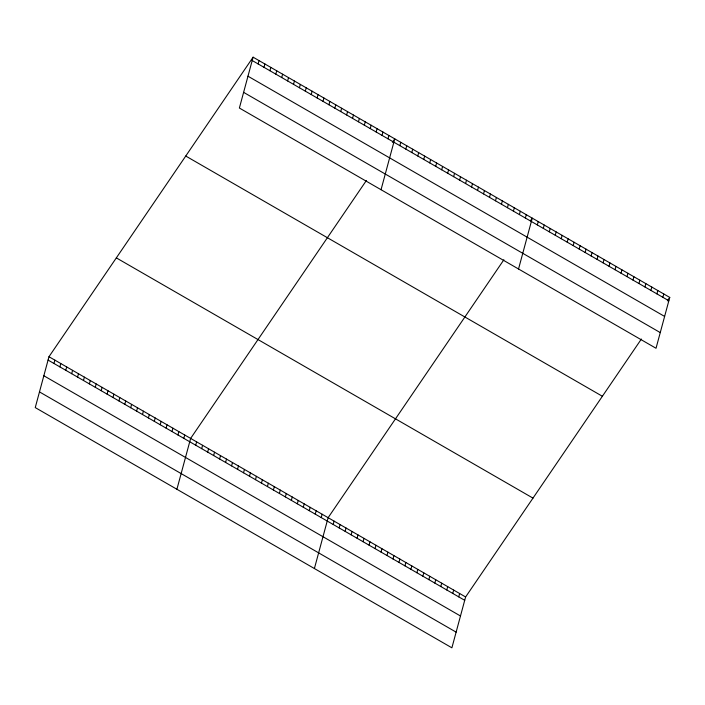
<?xml version="1.0" encoding="UTF-8"?>
<svg xmlns="http://www.w3.org/2000/svg" width="705" height="705" viewBox="0 0 705 705"><rect width="100%" height="100%" fill="white"/><g stroke="black" fill="none" stroke-linecap="round" stroke-linejoin="round"><path stroke-width="1.06" d="M253.104 57.184L239.383 108.032L656.029 348.27L669.75 297.413L253.104 57.184L48.971 356.73L35.25 407.587L451.896 647.816L465.617 596.968L641.383 339.035M53.968 363.48L54.875 360.14M59.872 366.882L60.78 363.542M65.776 370.284L66.675 366.944M71.681 373.694L72.58 370.345M77.576 377.096L78.484 373.747M83.481 380.497L84.389 377.157M89.385 383.899L90.284 380.559M95.29 387.301L96.188 383.961M101.194 390.711L102.093 387.362M107.089 394.113L107.997 390.764M112.994 397.514L113.902 394.165M118.898 400.916L119.797 397.576M124.803 404.317L125.701 400.978M130.698 407.728L131.606 404.379M136.603 411.13L137.51 407.781M142.507 414.531L143.406 411.182M148.411 417.933L149.31 414.593M154.316 421.334L155.215 417.994M160.211 424.745L161.119 421.396M258.109 63.926L259.008 60.586M166.116 428.146L167.023 424.798M264.005 67.336L264.913 63.988M172.02 431.548L172.919 428.199M269.909 70.738L270.817 67.389M177.924 434.95L178.823 431.61M275.814 74.14L276.712 70.791M183.829 438.351L184.728 435.011M281.718 77.541L282.617 74.201M176.911 489.261L190.632 438.413L366.397 180.48M287.622 80.943L288.521 77.603M195.708 445.207L196.607 441.859M293.518 84.353L294.426 81.004M201.683 448.653L202.582 445.304M299.422 87.755L300.33 84.406M207.658 452.099L208.565 448.75M305.327 91.156L306.226 87.808M213.641 455.545L214.54 452.196M311.231 94.558L312.13 91.218M219.616 458.99L220.515 455.65M317.127 97.96L318.034 94.62M225.591 462.436L226.499 459.096M323.031 101.37L323.939 98.021M231.575 465.882L232.474 462.542M328.935 104.772L329.834 101.423M334.84 108.173L335.739 104.825M237.55 469.336L238.449 465.987M340.744 111.575L341.643 108.235M243.525 472.782L244.432 469.433M346.64 114.977L347.547 111.637M249.508 476.227L250.407 472.879M352.544 118.387L353.452 115.038M255.483 479.673L256.391 476.324M358.448 121.789L359.347 118.44M261.458 483.119L262.366 479.779M364.353 125.19L365.252 121.842M267.442 486.565L268.341 483.225M370.248 128.592L371.156 125.252M273.417 490.01L274.324 486.67M376.153 131.994L377.06 128.654M279.4 493.465L280.299 490.116M382.057 135.404L382.956 132.055M285.375 496.91L286.274 493.562M387.962 138.806L388.86 135.457M291.35 500.356L292.258 497.007M381.044 189.715L394.765 138.859L392.403 142.331M297.334 503.802L298.233 500.453M399.841 145.653L400.74 142.304M303.309 507.248L304.207 503.899M405.816 149.099L406.723 145.759M309.283 510.693L310.191 507.353M411.799 152.544L412.698 149.204M315.267 514.139L316.166 510.799M417.774 155.99L418.673 152.65M321.242 517.585L322.141 514.245M423.749 159.445L424.657 156.096M314.404 568.538L328.125 517.69L503.89 259.757M429.733 162.89L430.632 159.541M333.201 524.485L334.099 521.136M435.708 166.336L436.606 162.987M339.175 527.93L340.074 524.582M441.683 169.782L442.59 166.433M345.15 531.376L346.058 528.027M447.666 173.227L448.565 169.887M351.134 534.822L352.033 531.482M453.641 176.673L454.54 173.333M357.109 538.267L358.008 534.928M459.616 180.119L460.524 176.779M363.084 541.713L363.992 538.373M465.6 183.564L466.498 180.224M369.067 545.159L369.966 541.819M471.575 187.019L472.482 183.67M375.042 548.613L375.941 545.265M477.549 190.465L478.457 187.116M381.017 552.059L381.925 548.71M483.533 193.91L484.432 190.561M387.001 555.505L387.9 552.156M489.508 197.356L490.416 194.007M392.976 558.95L393.883 555.602M495.492 200.802L496.39 197.462M398.951 562.396L399.858 559.056M501.466 204.247L502.365 200.907M404.934 565.842L405.833 562.502M507.441 207.693L508.349 204.353M410.909 569.288L411.817 565.948M513.425 211.147L514.324 207.799M416.884 572.742L417.792 569.393M519.4 214.593L520.299 211.244M422.868 576.188L423.767 572.839M525.375 218.039L526.283 214.69M428.843 579.633L429.75 576.285M518.536 268.993L532.257 218.136L530.486 220.744M434.826 583.079L435.725 579.73M537.333 224.93L538.232 221.582M440.801 586.525L441.7 583.176M543.308 228.376L544.216 225.036M446.776 589.97L447.684 586.63M549.292 231.822L550.191 228.482M452.76 593.416L453.659 590.076M555.267 235.267L556.166 231.927M458.735 596.862L459.634 593.522M561.242 238.722L562.149 235.373M567.225 242.167L568.124 238.819M573.2 245.613L574.099 242.264M579.175 249.059L580.083 245.71M585.159 252.505L586.058 249.165M591.134 255.95L592.033 252.61M597.109 259.396L598.016 256.056M603.092 262.842L603.991 259.502M609.067 266.296L609.975 262.947M615.042 269.742L615.95 266.393M621.026 273.188L621.925 269.839M627.001 276.633L627.908 273.284M632.984 280.079L633.883 276.739M638.959 283.525L639.858 280.185M644.934 286.97L645.842 283.63M650.918 290.425L651.817 287.076M656.893 293.87L657.791 290.522M662.867 297.316L663.775 293.967M667.388 300.885L669.75 297.413M252.205 60.524L668.851 300.762M247.975 76.202L664.621 316.439M243.613 92.355L660.259 332.593M185.741 156.034L602.387 396.272M116.334 257.88L532.98 498.118M48.971 356.73L465.617 596.968M48.072 360.079L464.71 600.316M43.842 375.756L460.48 615.994M39.48 391.91L456.126 632.138"/></g></svg>
